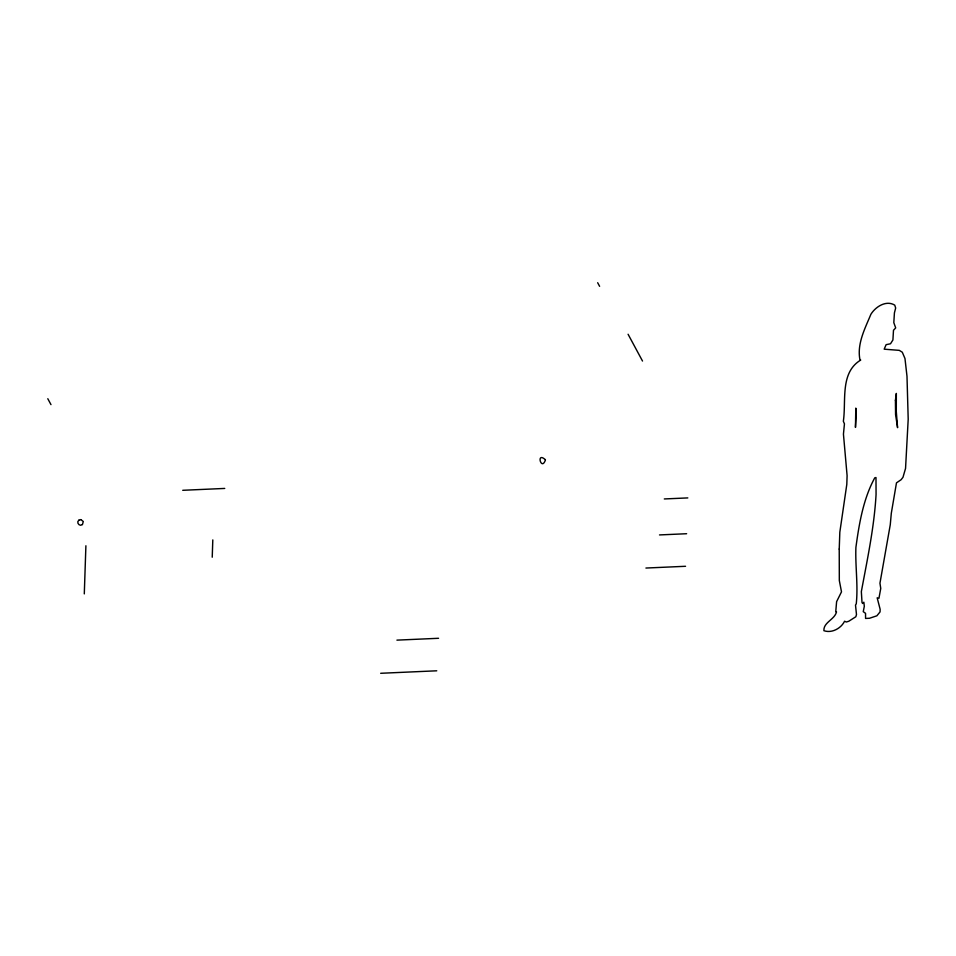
<?xml version="1.0" encoding="UTF-8"?>
<svg xmlns="http://www.w3.org/2000/svg" width="956" height="956" viewBox="0 0 956 956"><rect width="100%" height="100%" fill="white"/><g stroke="black" fill="none" stroke-linecap="round" stroke-linejoin="round"><path stroke-width="1.43" d="M84.295 593.891L85.897 545.768M212.232 557.217L212.806 539.913M82.467 524.497L83.28 521.51L80.878 519.598M545.386 459.705C535.79 451.16 541.371 471.75 545.434 459.944M78.846 520.207C75.918 522.311 79.527 526.899 82.276 524.665M78.739 520.291L80.603 519.586M182.727 490.297L224.744 488.432M664.301 498.948L687.818 497.909M659.509 534.93L686.623 533.723M645.921 568.043L685.548 566.287M396.919 640.138L438.565 638.285M380.679 673.287L436.749 670.801M628.08 334.253L642.516 361.045M597.667 282.713L599.615 286.334M47.8 398.712L50.979 404.627M839.225 549.055L839.32 580.507L841.495 591.848L836.608 601.659L835.759 611.613L836.512 611.948C834.6 619.679 823.343 622.296 823.905 630.697C831.816 633.458 841.005 628.451 844.578 621.233L846.287 621.998L848.761 621.257L855.835 616.751L856.48 614.541L855.512 605.112L856.265 603.798C858.237 585.108 855.178 566.299 855.907 547.394C859.086 524.031 863.232 498.936 874.764 477.833L875.983 477.522L876.066 494.479C874.19 527.437 867.343 559.176 861.344 591.645L862.013 602.435L862.599 603.475L863.854 602.22L864.308 606.307L863.256 611.661L865.55 613.334L865.562 618.436L869.506 618.269L876.879 615.795L880.058 611.9L880.141 609.295L877.166 597.799L878.946 598.265L880.751 588.406L879.95 583.208L890.263 524.76L891.315 513.205L896.477 482.852L901.114 479.709L902.978 477.307L905.547 468.44L908.2 419.23L906.993 376.294L904.973 358.5L902.297 352.226L899.297 350.362L884.181 349.179L886.116 344.674L890.514 343.766L892.916 339.966L893.49 330.262L895.7 327.92L893.812 322.662L894.422 312.887L895.664 308.023L894.744 305.131C886.188 299.897 875.553 306.709 870.892 314.297C864.977 328.589 856.743 344.041 859.982 359.898L860.699 360.065C839.762 372.709 846.383 400.684 843.347 421.273L844.447 423.843L843.443 434.144L847.1 475.646L846.801 484.429L839.822 532.229L839.225 549.055M856.17 414.056L855.465 427.404L855.799 408.104L856.17 414.056M895.413 400.313L895.569 414.641L897.576 427.667L896.298 411.606L896.334 393.418L895.413 400.313"/></g></svg>
